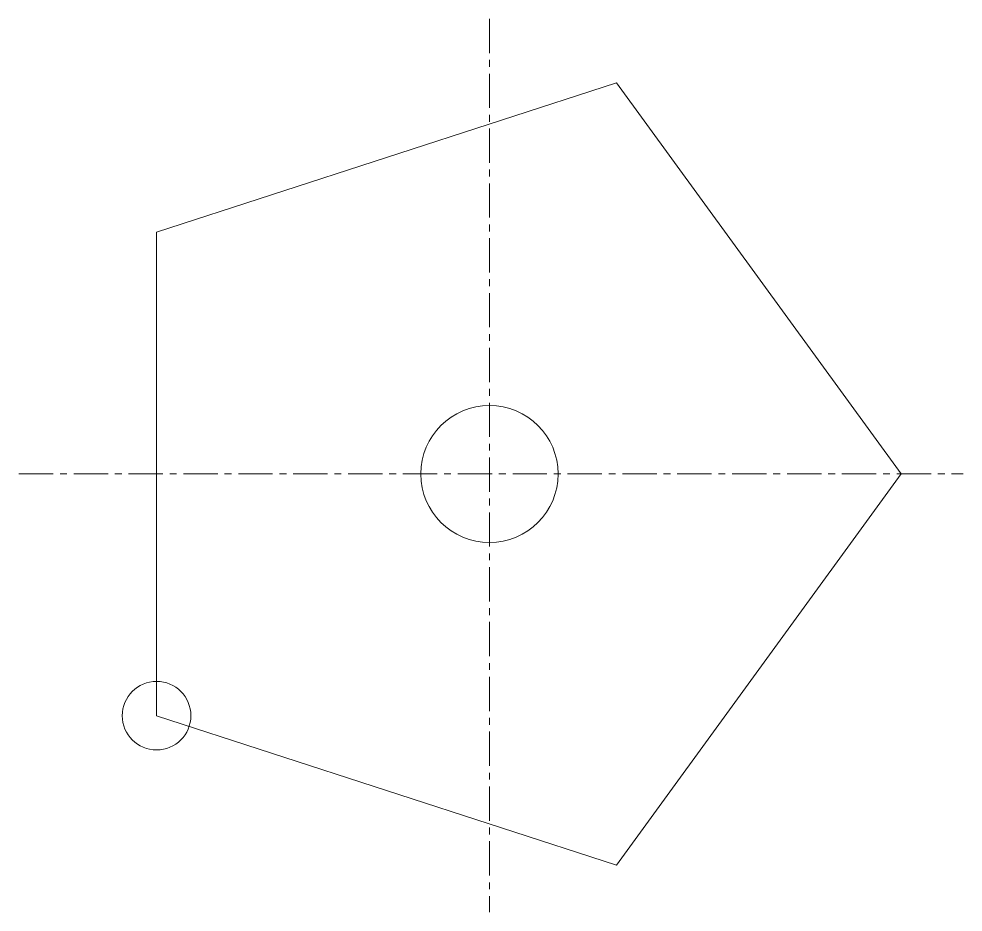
# Model space of a CAD drawing. Units: millimetres on the paper. Extents: x -94 to 44, y -61 to 70.
import ezdxf

# ---------------------------------------------------------------- set-up
doc = ezdxf.new("R2010")
doc.units = ezdxf.units.MM
doc.linetypes.add('CHAIN1', pattern=[8, 5, -1, 1, -1])
for name, color, linetype, lineweight in [('0-0', 1, 'CHAIN1', 18), ('0-1_ORIGIN', 5, 'Continuous', 18), ('0-2_START', 3, 'Continuous', 18), ('0-3_CAM01', 7, 'Continuous', 18), ('0-4_CAM02', 7, 'Continuous', 18)]:
    doc.layers.add(name, color=color, linetype=linetype, lineweight=lineweight)

msp = doc.modelspace()

# ---------------------------------------------------------------- linework, layer by layer
at = {"layer": '0-0'}
for p, q in [((-25.028, 69.534), (-25.028, -60.799)), ((-93.644, 3.128), (44.027, 3.128))]:
    msp.add_line(p, q, dxfattribs=at)
at = {"layer": '0-1_ORIGIN'}
msp.add_circle((-25.028, 3.128), 10, dxfattribs=at)
at = {"layer": '0-2_START'}
msp.add_circle((-73.569, -32.139), 5, dxfattribs=at)
at = {"layer": '0-3_CAM01'}
msp.add_line((-73.569, -32.139), (-6.487, -53.935), dxfattribs=at)
at = {"layer": '0-4_CAM02'}
msp.add_lwpolyline([(-6.487, -53.935), (34.972, 3.128), (-6.487, 60.192), (-73.569, 38.396), (-73.569, -32.139)], dxfattribs=at)

doc.saveas('drawing.dxf')
